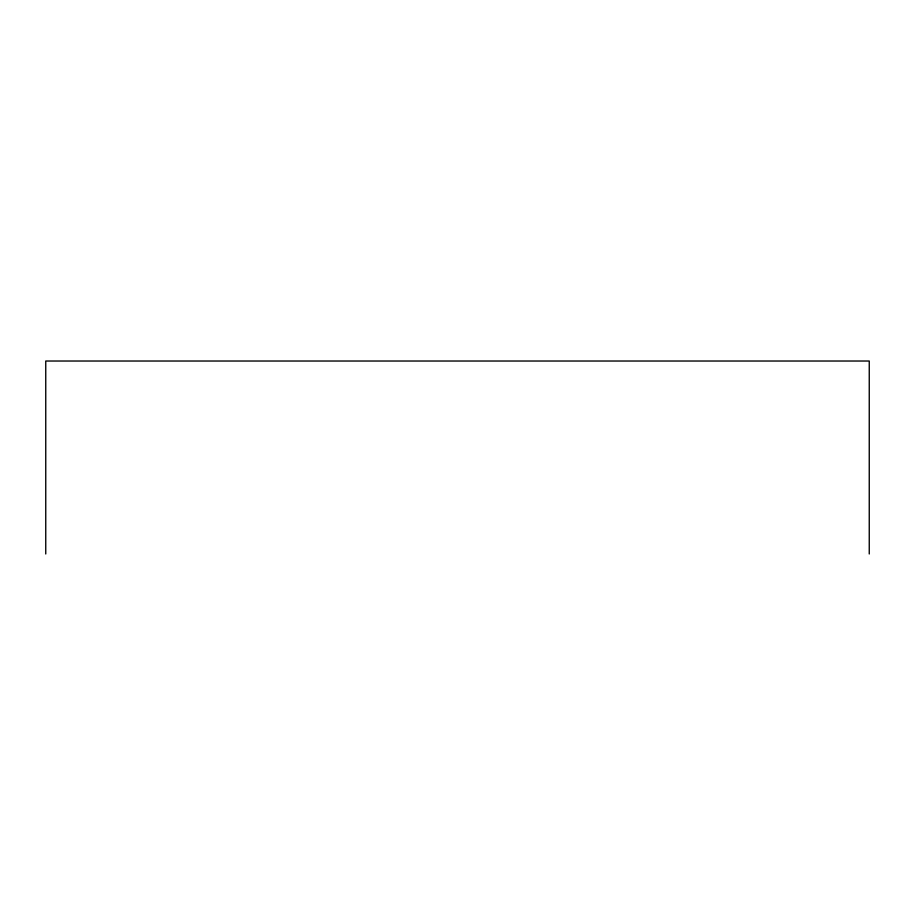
<?xml version="1.0" encoding="UTF-8"?>
<svg xmlns="http://www.w3.org/2000/svg" width="915" height="915" viewBox="0 0 915 915"><rect width="100%" height="100%" fill="white"/><g stroke="black" fill="none" stroke-linecap="round" stroke-linejoin="round"><path stroke-width="1.37" d="M869.25 553.975L869.25 361.025L45.75 361.025L45.75 553.975"/></g></svg>
